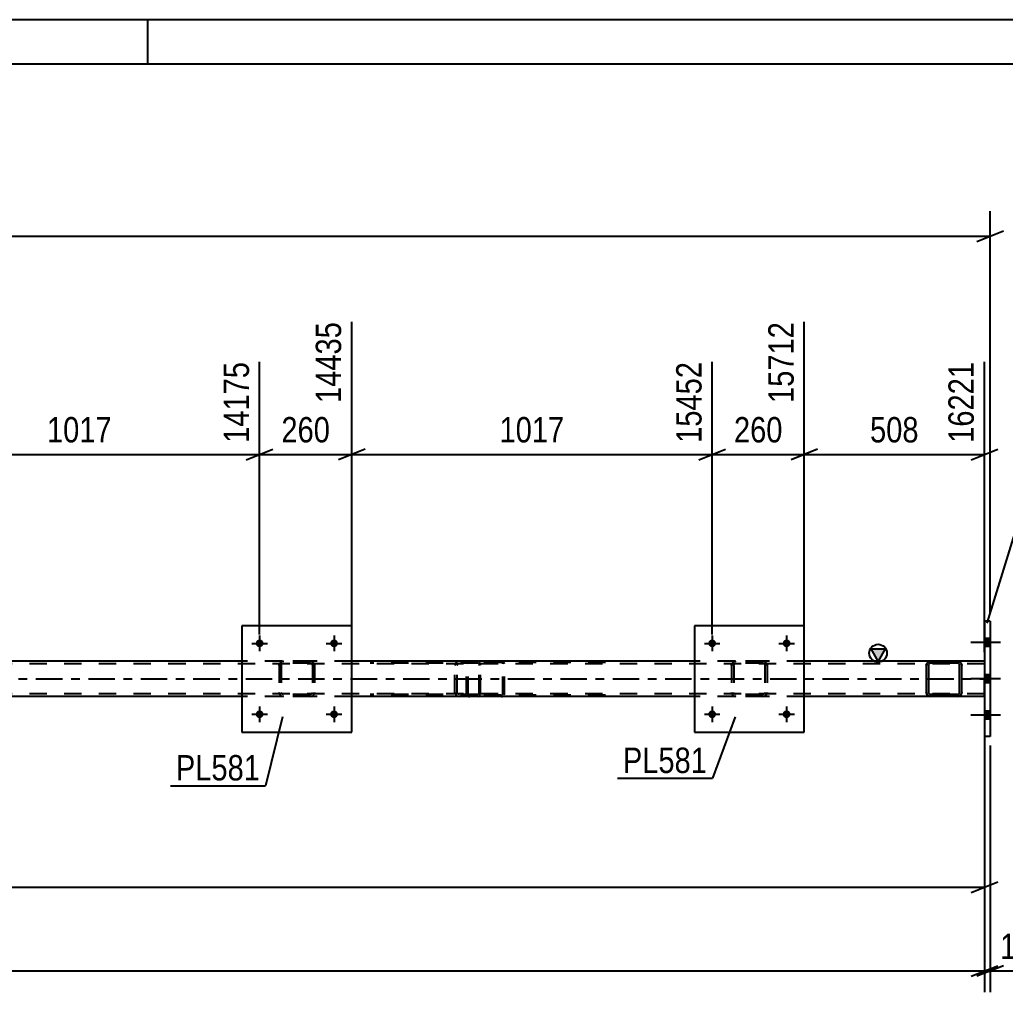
# Model space of a CAD drawing. Header units: millimetres. Extents: x -85 to 756, y -411 to 183.
# Drawn here: x 531.7 to 642.9, y 73 to 182.7 of the extents above; entities that cross this region are included whole.
import ezdxf

# ---------------------------------------------------------------- set-up
doc = ezdxf.new("R2010")
doc.units = ezdxf.units.MM
doc.linetypes.add('DXK_LINE_DOT2', pattern=[3.9198, 1.9599, -1.9599])
doc.linetypes.add('DXK_LINE_DOT3', pattern=[5.9187, 2.979, -0.9799, 0.9799, -0.9799])
doc.styles.add('Arial Narrow', font='ARIALN.TTF', dxfattribs={"height": 0.2})

# ---------------------------------------------------------------- blocks, each defined once
blk = doc.blocks.new('Unknown-814185790-1133')
at = {"color": 5, "linetype": 'Continuous'}
for p, q in [((756.15, 182.74), (-84.85, 182.74)), ((546.15, 177.74), (546.15, 182.74)), ((751.15, 177.74), (-79.85, 177.74))]:
    blk.add_line(p, q, dxfattribs=at)
blk = doc.blocks.new('Bolt-814185790-2689 - 2686')
at = {"linetype": 'Continuous'}
for points in [[(559.22, 104.38, -1), (558.34, 104.38, -1)], [(567.62, 104.38, -1), (566.74, 104.38, -1)]]:
    blk.add_hatch(color=1, dxfattribs=at).paths.add_polyline_path(points)
at = {"color": 1, "linetype": 'Continuous'}
for p, q in [((558.78, 105.26), (558.78, 103.5)), ((567.18, 105.26), (567.18, 103.5)), ((557.9, 104.38), (559.66, 104.38)), ((566.3, 104.38), (568.06, 104.38))]:
    blk.add_line(p, q, dxfattribs=at)
blk = doc.blocks.new('Bolt-814185790-2690 - 2686')
at = {"linetype": 'Continuous'}
for points in [[(559.22, 112.38, -1), (558.34, 112.38, -1)], [(567.62, 112.38, -1), (566.74, 112.38, -1)]]:
    blk.add_hatch(color=1, dxfattribs=at).paths.add_polyline_path(points)
at = {"color": 1, "linetype": 'Continuous'}
for p, q in [((557.9, 112.38), (559.66, 112.38)), ((558.78, 113.26), (558.78, 111.5)), ((566.3, 112.38), (568.06, 112.38)), ((567.18, 113.26), (567.18, 111.5))]:
    blk.add_line(p, q, dxfattribs=at)
blk = doc.blocks.new('Bolt-814185790-2756 - 2686')
at = {"linetype": 'Continuous'}
for points in [[(610.3, 112.38, -1), (609.42, 112.38, -1)], [(618.7, 112.38, -1), (617.82, 112.38, -1)]]:
    blk.add_hatch(color=1, dxfattribs=at).paths.add_polyline_path(points)
at = {"color": 1, "linetype": 'Continuous'}
for p, q in [((608.98, 112.38), (610.74, 112.38)), ((609.86, 113.26), (609.86, 111.5)), ((617.38, 112.38), (619.14, 112.38)), ((618.26, 113.26), (618.26, 111.5))]:
    blk.add_line(p, q, dxfattribs=at)
blk = doc.blocks.new('Bolt-814185790-2717 - 2686')
at = {"linetype": 'Continuous'}
for points in [[(610.3, 104.38, -1), (609.42, 104.38, -1)], [(618.7, 104.38, -1), (617.82, 104.38, -1)]]:
    blk.add_hatch(color=1, dxfattribs=at).paths.add_polyline_path(points)
at = {"color": 1, "linetype": 'Continuous'}
for p, q in [((609.86, 105.26), (609.86, 103.5)), ((618.26, 105.26), (618.26, 103.5)), ((608.98, 104.38), (610.74, 104.38)), ((617.38, 104.38), (619.14, 104.38))]:
    blk.add_line(p, q, dxfattribs=at)
blk = doc.blocks.new('Bolt-814185790-2802 - 2686')
at = {"linetype": 'Continuous'}
for points in [[(641.23, 112.03), (641.23, 112.91), (640.59, 112.91), (640.59, 112.03)], [(641.23, 112.03), (641.23, 112.91), (640.59, 112.91), (640.59, 112.03)], [(641.23, 112.03), (641.23, 112.91), (640.59, 112.91), (640.59, 112.03)], [(641.23, 107.93), (641.23, 108.81), (640.59, 108.81), (640.59, 107.93)], [(641.23, 107.93), (641.23, 108.81), (640.59, 108.81), (640.59, 107.93)], [(641.23, 103.83), (641.23, 104.71), (640.59, 104.71), (640.59, 103.83)], [(641.23, 103.83), (641.23, 104.71), (640.59, 104.71), (640.59, 103.83)], [(641.23, 103.83), (641.23, 104.71), (640.59, 104.71), (640.59, 103.83)]]:
    blk.add_hatch(color=1, dxfattribs=at).paths.add_polyline_path(points)
at = {"color": 1, "linetype": 'Continuous'}
for p, q in [((642.39, 112.47), (639.07, 112.47)), ((642.39, 112.47), (639.07, 112.47)), ((642.39, 112.47), (639.07, 112.47)), ((641.23, 112.91), (640.59, 112.91)), ((641.23, 112.91), (640.59, 112.91)), ((641.23, 112.91), (640.59, 112.91)), ((641.23, 112.03), (640.59, 112.03)), ((641.23, 112.03), (640.59, 112.03)), ((641.23, 112.03), (640.59, 112.03)), ((642.39, 108.37), (639.07, 108.37)), ((642.39, 108.37), (639.07, 108.37)), ((641.23, 108.81), (640.59, 108.81)), ((641.23, 108.81), (640.59, 108.81)), ((641.23, 107.93), (640.59, 107.93)), ((641.23, 107.93), (640.59, 107.93)), ((641.23, 104.71), (640.59, 104.71)), ((641.23, 104.71), (640.59, 104.71)), ((641.23, 104.71), (640.59, 104.71)), ((642.39, 104.27), (639.07, 104.27)), ((642.39, 104.27), (639.07, 104.27)), ((642.39, 104.27), (639.07, 104.27)), ((641.23, 103.83), (640.59, 103.83)), ((641.23, 103.83), (640.59, 103.83)), ((641.23, 103.83), (640.59, 103.83))]:
    blk.add_line(p, q, dxfattribs=at)
blk = doc.blocks.new('Part-814185790-2742 - 2686')
at = {"color": 7, "linetype": 'DXK_LINE_DOT2'}
for p, q in [((561.27, 110.34), (561.46, 110.37)), ((561.46, 110.37), (561.27, 110.34)), ((561.37, 110.12), (561.46, 110.13)), ((564.5, 110.37), (561.46, 110.37)), ((564.5, 110.13), (561.46, 110.13)), ((564.5, 110.37), (564.68, 110.34)), ((564.68, 110.34), (564.5, 110.37)), ((564.5, 110.13), (564.59, 110.12)), ((560.98, 109.89), (561.01, 110.08)), ((561.01, 110.08), (560.98, 109.89)), ((560.98, 109.89), (560.98, 106.85)), ((561.22, 109.89), (561.24, 109.99)), ((561.22, 109.89), (561.22, 106.85)), ((561.24, 109.99), (561.29, 110.06)), ((561.29, 110.06), (561.37, 110.12)), ((564.59, 110.12), (564.67, 110.06)), ((564.67, 110.06), (564.72, 109.99)), ((564.72, 109.99), (564.74, 109.89)), ((564.74, 109.89), (564.74, 106.85)), ((564.94, 110.08), (564.98, 109.89)), ((564.98, 109.89), (564.94, 110.08)), ((564.98, 109.89), (564.98, 106.85)), ((561.01, 106.67), (560.98, 106.85)), ((560.98, 106.85), (561.01, 106.67)), ((561.24, 106.76), (561.22, 106.85)), ((564.74, 106.85), (564.72, 106.76)), ((564.98, 106.85), (564.94, 106.67)), ((564.94, 106.67), (564.98, 106.85)), ((561.29, 106.69), (561.24, 106.76)), ((561.46, 106.37), (561.27, 106.41)), ((561.27, 106.41), (561.46, 106.37)), ((561.37, 106.63), (561.29, 106.69)), ((561.46, 106.61), (561.37, 106.63)), ((564.5, 106.61), (561.46, 106.61)), ((564.5, 106.37), (561.46, 106.37)), ((564.59, 106.63), (564.5, 106.61)), ((564.68, 106.41), (564.5, 106.37)), ((564.5, 106.37), (564.68, 106.41)), ((564.67, 106.69), (564.59, 106.63)), ((564.72, 106.76), (564.67, 106.69))]:
    blk.add_line(p, q, dxfattribs=at)
at = {"color": 7, "linetype": 'DXK_LINE_DOT3'}
blk.add_line((562.98, 108.37), (562.98, 108.37), dxfattribs=at)
at = {"color": 7, "linetype": 'DXK_LINE_DOT2'}
for centre, start, end in [((561.46, 109.89), 112.5, 157.5), ((561.46, 109.89), 112.5, 157.5), ((564.5, 109.89), 22.5, 67.5), ((564.5, 109.89), 22.5, 67.5), ((561.46, 106.85), 202.5, 247.5), ((561.46, 106.85), 202.5, 247.5), ((564.5, 106.85), 292.5, 337.5), ((564.5, 106.85), 292.5, 337.5)]:
    blk.add_arc(centre, 0.48, start, end, dxfattribs=at)
blk = doc.blocks.new('Part-814185790-2747 - 2686')
at = {"color": 2, "linetype": 'Continuous'}
for p, q in [((569.18, 114.37), (556.78, 114.37)), ((556.78, 114.37), (556.78, 102.37)), ((569.18, 102.37), (569.18, 114.37)), ((556.78, 102.37), (569.18, 102.37))]:
    blk.add_line(p, q, dxfattribs=at)
blk = doc.blocks.new('Part-814185790-2748 - 2686')
at = {"color": 7, "linetype": 'DXK_LINE_DOT2'}
for p, q in [((612.35, 110.34), (612.54, 110.37)), ((612.54, 110.37), (612.35, 110.34)), ((612.45, 110.12), (612.54, 110.13)), ((615.58, 110.37), (612.54, 110.37)), ((615.58, 110.13), (612.54, 110.13)), ((615.58, 110.37), (615.76, 110.34)), ((615.76, 110.34), (615.58, 110.37)), ((615.58, 110.13), (615.67, 110.12)), ((612.06, 109.89), (612.09, 110.08)), ((612.09, 110.08), (612.06, 109.89)), ((612.06, 109.89), (612.06, 106.85)), ((612.3, 109.89), (612.32, 109.99)), ((612.3, 109.89), (612.3, 106.85)), ((612.32, 109.99), (612.37, 110.06)), ((612.37, 110.06), (612.45, 110.12)), ((615.67, 110.12), (615.75, 110.06)), ((615.75, 110.06), (615.8, 109.99)), ((615.8, 109.99), (615.82, 109.89)), ((615.82, 109.89), (615.82, 106.85)), ((616.02, 110.08), (616.06, 109.89)), ((616.06, 109.89), (616.02, 110.08)), ((616.06, 109.89), (616.06, 106.85)), ((612.09, 106.67), (612.06, 106.85)), ((612.06, 106.85), (612.09, 106.67)), ((612.32, 106.76), (612.3, 106.85)), ((615.82, 106.85), (615.8, 106.76)), ((616.06, 106.85), (616.02, 106.67)), ((616.02, 106.67), (616.06, 106.85)), ((612.37, 106.69), (612.32, 106.76)), ((612.54, 106.37), (612.35, 106.41)), ((612.35, 106.41), (612.54, 106.37)), ((612.45, 106.63), (612.37, 106.69)), ((612.54, 106.61), (612.45, 106.63)), ((615.58, 106.61), (612.54, 106.61)), ((615.58, 106.37), (612.54, 106.37)), ((615.67, 106.63), (615.58, 106.61)), ((615.76, 106.41), (615.58, 106.37)), ((615.58, 106.37), (615.76, 106.41)), ((615.75, 106.69), (615.67, 106.63)), ((615.8, 106.76), (615.75, 106.69))]:
    blk.add_line(p, q, dxfattribs=at)
for centre, start, end in [((612.54, 109.89), 112.5, 157.5), ((612.54, 109.89), 112.5, 157.5), ((615.58, 109.89), 22.5, 67.5), ((615.58, 109.89), 22.5, 67.5), ((612.54, 106.85), 202.5, 247.5), ((612.54, 106.85), 202.5, 247.5), ((615.58, 106.85), 292.5, 337.5), ((615.58, 106.85), 292.5, 337.5)]:
    blk.add_arc(centre, 0.48, start, end, dxfattribs=at)
blk = doc.blocks.new('Part-814185790-2809 - 2686')
at = {"linetype": 'Continuous'}
blk.add_hatch(color=2, dxfattribs=at).paths.add_polyline_path([(628.59, 110.37), (627.79, 111.77), (629.39, 111.77)])
at = {"color": 2, "linetype": 'Continuous'}
for p, q in [((628.59, 110.37), (627.79, 111.77)), ((627.79, 111.77), (629.39, 111.77)), ((629.39, 111.77), (628.59, 110.37)), ((556.78, 110.37), (518.1, 110.37)), ((607.86, 110.37), (569.18, 110.37)), ((634.51, 110.37), (620.26, 110.37)), ((640.59, 110.37), (637.55, 110.37)), ((556.78, 106.37), (518.1, 106.37)), ((607.86, 106.37), (569.18, 106.37)), ((634.51, 106.37), (620.26, 106.37)), ((640.59, 106.37), (637.55, 106.37))]:
    blk.add_line(p, q, dxfattribs=at)
at = {"color": 7, "linetype": 'DXK_LINE_DOT2'}
for p, q in [((569.18, 110.37), (556.78, 110.37)), ((620.26, 110.37), (607.86, 110.37)), ((637.55, 110.37), (634.51, 110.37)), ((640.59, 106.37), (640.59, 110.37)), ((640.59, 110.05), (36.37, 110.05)), ((640.59, 106.69), (36.37, 106.69)), ((569.18, 106.37), (556.78, 106.37)), ((620.26, 106.37), (607.86, 106.37)), ((637.55, 106.37), (634.51, 106.37))]:
    blk.add_line(p, q, dxfattribs=at)
at = {"color": 7, "linetype": 'DXK_LINE_DOT3'}
blk.add_line((36.37, 108.37), (640.59, 108.37), dxfattribs=at)
at = {"color": 2, "linetype": 'Continuous'}
blk.add_circle((628.59, 111.27), 1, dxfattribs=at)
blk = doc.blocks.new('Part-814185790-2837 - 2686')
at = {"color": 2, "linetype": 'Continuous'}
for p, q in [((634.51, 110.37), (634.33, 110.34)), ((634.51, 110.13), (634.42, 110.12)), ((637.55, 110.37), (634.51, 110.37)), ((637.55, 110.13), (634.51, 110.13)), ((637.74, 110.34), (637.55, 110.37)), ((637.65, 110.12), (637.55, 110.13)), ((634.07, 110.08), (634.03, 109.89)), ((634.03, 109.89), (634.03, 106.85)), ((634.29, 109.99), (634.27, 109.89)), ((634.27, 109.89), (634.27, 106.85)), ((634.34, 110.06), (634.29, 109.99)), ((634.42, 110.12), (634.34, 110.06)), ((637.72, 110.06), (637.65, 110.12)), ((637.78, 109.99), (637.72, 110.06)), ((637.79, 109.89), (637.78, 109.99)), ((637.79, 106.85), (637.79, 109.89)), ((638.03, 109.89), (638, 110.08)), ((638.03, 106.85), (638.03, 109.89)), ((634.03, 106.85), (634.07, 106.67)), ((634.27, 106.85), (634.29, 106.76)), ((637.78, 106.76), (637.79, 106.85)), ((638, 106.67), (638.03, 106.85)), ((634.29, 106.76), (634.34, 106.69)), ((634.33, 106.41), (634.51, 106.37)), ((634.34, 106.69), (634.42, 106.63)), ((634.42, 106.63), (634.51, 106.61)), ((637.55, 106.61), (634.51, 106.61)), ((637.55, 106.37), (634.51, 106.37)), ((637.55, 106.61), (637.65, 106.63)), ((637.55, 106.37), (637.74, 106.41)), ((637.65, 106.63), (637.72, 106.69)), ((637.72, 106.69), (637.78, 106.76))]:
    blk.add_line(p, q, dxfattribs=at)
at = {"color": 7, "linetype": 'DXK_LINE_DOT2'}
for p, q in [((634.33, 110.34), (634.51, 110.37)), ((637.55, 110.37), (637.74, 110.34)), ((634.03, 109.89), (634.07, 110.08)), ((638, 110.08), (638.03, 109.89)), ((634.07, 106.67), (634.03, 106.85)), ((638.03, 106.85), (638, 106.67)), ((634.51, 106.37), (634.33, 106.41)), ((637.74, 106.41), (637.55, 106.37))]:
    blk.add_line(p, q, dxfattribs=at)
at = {"color": 7, "linetype": 'DXK_LINE_DOT3'}
blk.add_line((636.03, 108.37), (636.03, 108.37), dxfattribs=at)
at = {"color": 2, "linetype": 'Continuous'}
for centre, start, end in [((634.51, 109.89), 112.5, 157.5), ((637.55, 109.89), 22.5, 67.5), ((634.51, 106.85), 202.5, 247.5), ((637.55, 106.85), 292.5, 337.5)]:
    blk.add_arc(centre, 0.48, start, end, dxfattribs=at)
at = {"color": 7, "linetype": 'DXK_LINE_DOT2'}
for centre, start, end in [((634.51, 109.89), 112.5, 157.5), ((637.55, 109.89), 22.5, 67.5), ((634.51, 106.85), 202.5, 247.5), ((637.55, 106.85), 292.5, 337.5)]:
    blk.add_arc(centre, 0.48, start, end, dxfattribs=at)
blk = doc.blocks.new('Part-814185790-2842 - 2686')
at = {"color": 2, "linetype": 'Continuous'}
for p, q in [((620.26, 114.37), (607.86, 114.37)), ((607.86, 114.37), (607.86, 102.37)), ((620.26, 102.37), (620.26, 114.37)), ((607.86, 102.37), (620.26, 102.37))]:
    blk.add_line(p, q, dxfattribs=at)
blk = doc.blocks.new('Part-814185790-2889 - 2686')
at = {"color": 7, "linetype": 'DXK_LINE_DOT2'}
for p, q in [((583.43, 110.37), (571.27, 110.37)), ((583.43, 110.13), (571.27, 110.13)), ((581.34, 110.37), (581.14, 110.34)), ((581.24, 110.12), (581.34, 110.13)), ((582.15, 110.13), (582.15, 110.37)), ((583.53, 110.34), (583.43, 110.37)), ((583.43, 110.13), (583.48, 110.12)), ((583.62, 110.23), (583.53, 110.34)), ((583.68, 110.08), (583.62, 110.23)), ((580.85, 109.98), (580.83, 109.89)), ((580.83, 106.85), (580.83, 109.89)), ((580.87, 110.08), (580.85, 109.98)), ((581.08, 109.89), (581.1, 109.99)), ((581.08, 106.85), (581.08, 109.89)), ((581.1, 109.99), (581.16, 110.06)), ((581.16, 110.06), (581.24, 110.12)), ((583.48, 110.12), (583.52, 110.06)), ((583.52, 110.06), (583.55, 109.99)), ((583.55, 109.99), (583.56, 109.89)), ((583.56, 106.85), (583.56, 109.89)), ((583.7, 109.89), (583.68, 110.08)), ((583.7, 106.85), (583.7, 109.89)), ((580.83, 106.85), (580.85, 106.79)), ((581.1, 106.79), (581.08, 106.85)), ((583.55, 106.76), (583.56, 106.85)), ((583.68, 106.67), (583.7, 106.85)), ((583.43, 106.61), (571.27, 106.61)), ((583.43, 106.37), (571.27, 106.37)), ((580.85, 106.79), (580.87, 106.67)), ((581.1, 106.76), (581.1, 106.79)), ((581.16, 106.69), (581.1, 106.76)), ((581.14, 106.41), (581.34, 106.37)), ((581.24, 106.63), (581.16, 106.69)), ((581.34, 106.61), (581.24, 106.63)), ((582.15, 106.37), (582.15, 106.61)), ((583.48, 106.63), (583.43, 106.61)), ((583.43, 106.37), (583.53, 106.41)), ((583.52, 106.69), (583.48, 106.63)), ((583.52, 106.69), (583.54, 106.72)), ((583.53, 106.41), (583.62, 106.52)), ((583.54, 106.72), (583.55, 106.76)), ((583.62, 106.52), (583.63, 106.55)), ((583.63, 106.55), (583.68, 106.67))]:
    blk.add_line(p, q, dxfattribs=at)
for centre, start, end in [((581.32, 109.88), 111.1941, 156.1506), ((581.32, 106.87), 203.8494, 248.8059)]:
    blk.add_arc(centre, 0.492, start, end, dxfattribs=at)
blk = doc.blocks.new('Part-814185790-2891 - 2686')
at = {"color": 7, "linetype": 'DXK_LINE_DOT2'}
for p, q in [((582.18, 110.18), (582.15, 110.05)), ((582.33, 110.12), (582.37, 110.17)), ((582.49, 110.37), (582.36, 110.35)), ((582.37, 110.17), (582.43, 110.2)), ((582.43, 110.2), (582.49, 110.21)), ((597.82, 110.37), (582.49, 110.37)), ((597.82, 110.21), (582.49, 110.21)), ((586.2, 110.35), (586.07, 110.37)), ((586.07, 110.21), (586.13, 110.2)), ((586.13, 110.2), (586.16, 110.19)), ((586.16, 110.19), (586.19, 110.17)), ((586.19, 110.17), (586.22, 110.12)), ((586.41, 110.05), (586.38, 110.18)), ((582.15, 106.69), (582.15, 110.05)), ((582.32, 110.05), (582.33, 110.12)), ((582.32, 106.69), (582.32, 110.05)), ((586.22, 110.12), (586.24, 110.05)), ((586.24, 106.69), (586.24, 110.05)), ((586.41, 106.69), (586.41, 110.05)), ((582.15, 106.69), (582.18, 106.57)), ((582.33, 106.63), (582.32, 106.69)), ((582.37, 106.58), (582.33, 106.63)), ((582.36, 106.4), (582.49, 106.37)), ((582.43, 106.55), (582.37, 106.58)), ((582.49, 106.53), (582.43, 106.55)), ((597.82, 106.53), (582.49, 106.53)), ((597.82, 106.37), (582.49, 106.37)), ((586.07, 106.53), (586.13, 106.55)), ((586.07, 106.37), (586.2, 106.4)), ((586.13, 106.55), (586.16, 106.56)), ((586.16, 106.56), (586.19, 106.58)), ((586.22, 106.63), (586.19, 106.58)), ((586.24, 106.69), (586.22, 106.63)), ((586.38, 106.57), (586.41, 106.69))]:
    blk.add_line(p, q, dxfattribs=at)
for centre, start, end in [((582.48, 110.04), 110.7583, 155.68), ((586.08, 110.04), 24.32, 69.2417), ((582.48, 106.71), 204.32, 249.2417)]:
    blk.add_arc(centre, 0.331, start, end, dxfattribs=at)
blk = doc.blocks.new('Part-814185790-2909 - 2686')
at = {"color": 2, "linetype": 'Continuous'}
for p, q in [((641.23, 114.87), (640.59, 114.87)), ((640.59, 114.87), (640.59, 101.87)), ((641.23, 114.87), (641.23, 101.87)), ((641.23, 101.87), (640.59, 101.87))]:
    blk.add_line(p, q, dxfattribs=at)
blk = doc.blocks.new('StraightDimension-814185790-3052 - 2686')
at = {"color": 7, "linetype": 'Continuous'}
for p, q in [((640.59, 100.87), (640.59, 73.01)), ((639.09, 74.81), (642.09, 76.01)), ((11.14, 75.41), (640.59, 75.41))]:
    blk.add_line(p, q, dxfattribs=at)
blk = doc.blocks.new('StraightDimension-814185790-3062 - 2686')
at = {"color": 7, "linetype": 'Continuous'}
for p, q in [((640.59, 100.87), (640.59, 73.01)), ((641.23, 100.87), (641.23, 73.01)), ((639.09, 74.81), (642.09, 76.01)), ((642.73, 76.01), (639.73, 74.81)), ((640.59, 75.41), (641.23, 75.41)), ((641.23, 75.41), (647.14, 75.41)), ((641.23, 75.41), (647.14, 75.41))]:
    blk.add_line(p, q, dxfattribs=at)
at = {"color": 0}
blk.add_wipeout([(646.61, 76.16), (646.61, 80.36), (641.76, 80.36), (641.76, 76.16)], dxfattribs=at)
at = {"color": 3, "style": 'Arial Narrow'}
blk.add_text('16', height=2.863, dxfattribs=at).set_placement((642.36, 76.76))
blk = doc.blocks.new('StraightDimension-814185790-3168 - 2686')
at = {"color": 7, "linetype": 'Continuous'}
for p, q in [((641.23, 115.87), (641.23, 161.16)), ((10.5, 158.31), (641.23, 158.31)), ((639.73, 157.71), (642.73, 158.91))]:
    blk.add_line(p, q, dxfattribs=at)
blk = doc.blocks.new('StraightDimension-814185790-3191 - 2686')
at = {"color": 7, "linetype": 'Continuous'}
for p, q in [((640.59, 105.37), (640.59, 82.47)), ((75.36, 84.87), (640.59, 84.87)), ((639.09, 84.27), (642.09, 85.47))]:
    blk.add_line(p, q, dxfattribs=at)
blk = doc.blocks.new('StraightDimension-814185790-11102 - 2686')
at = {"color": 7, "linetype": 'Continuous'}
for p, q in [((620.26, 111.37), (620.26, 148.65)), ((640.59, 111.37), (640.59, 144.15)), ((621.76, 134.3), (618.76, 133.1)), ((620.26, 133.7), (640.59, 133.7)), ((639.09, 133.1), (642.09, 134.3))]:
    blk.add_line(p, q, dxfattribs=at)
at = {"color": 0}
blk.add_wipeout([(633.77, 134.45), (633.77, 138.65), (627.08, 138.65), (627.08, 134.45)], dxfattribs=at)
at = {"color": 3, "style": 'Arial Narrow'}
blk.add_text('508', height=2.863, dxfattribs=at).set_placement((627.68, 135.05))
at = {"color": 0, "linetype": 'Continuous'}
blk.add_wipeout([(639.99, 144.75), (635.79, 144.75), (635.79, 134.4), (639.99, 134.4)], dxfattribs=at)
at = {"color": 3, "linetype": 'Continuous', "style": 'Arial Narrow'}
blk.add_text('16221', height=2.863, rotation=90.0002, dxfattribs=at).set_placement((639.39, 135))
blk = doc.blocks.new('StraightDimension-814185790-11103 - 2686')
at = {"color": 7, "linetype": 'Continuous'}
for p, q in [((620.26, 111.37), (620.26, 148.65)), ((609.86, 113.38), (609.86, 144.15)), ((608.36, 133.1), (611.36, 134.3)), ((609.86, 133.7), (620.26, 133.7)), ((621.76, 134.3), (618.76, 133.1))]:
    blk.add_line(p, q, dxfattribs=at)
at = {"color": 0}
blk.add_wipeout([(618.4, 134.45), (618.4, 138.65), (611.72, 138.65), (611.72, 134.45)], dxfattribs=at)
at = {"color": 3, "style": 'Arial Narrow'}
blk.add_text('260', height=2.863, dxfattribs=at).set_placement((612.32, 135.05))
at = {"color": 0, "linetype": 'Continuous'}
blk.add_wipeout([(619.66, 149.25), (615.46, 149.25), (615.46, 138.9), (619.66, 138.9)], dxfattribs=at)
at = {"color": 3, "linetype": 'Continuous', "style": 'Arial Narrow'}
blk.add_text('15712', height=2.863, rotation=90.0002, dxfattribs=at).set_placement((619.06, 139.5))
blk = doc.blocks.new('StraightDimension-814185790-11104 - 2686')
at = {"color": 7, "linetype": 'Continuous'}
for p, q in [((569.18, 111.37), (569.18, 148.65)), ((609.86, 113.38), (609.86, 144.15)), ((570.68, 134.3), (567.68, 133.1)), ((569.18, 133.7), (609.86, 133.7)), ((608.36, 133.1), (611.36, 134.3))]:
    blk.add_line(p, q, dxfattribs=at)
at = {"color": 0}
blk.add_wipeout([(593.77, 134.45), (593.77, 138.65), (585.26, 138.65), (585.26, 134.45)], dxfattribs=at)
at = {"color": 3, "style": 'Arial Narrow'}
blk.add_text('1017', height=2.863, dxfattribs=at).set_placement((585.86, 135.05))
at = {"color": 0, "linetype": 'Continuous'}
blk.add_wipeout([(609.26, 144.75), (605.06, 144.75), (605.06, 134.4), (609.26, 134.4)], dxfattribs=at)
at = {"color": 3, "linetype": 'Continuous', "style": 'Arial Narrow'}
blk.add_text('15452', height=2.863, rotation=90.0002, dxfattribs=at).set_placement((608.66, 135))
blk = doc.blocks.new('StraightDimension-814185790-11105 - 2686')
at = {"color": 7, "linetype": 'Continuous'}
for p, q in [((569.18, 111.37), (569.18, 148.65)), ((558.78, 113.38), (558.78, 144.15)), ((557.28, 133.1), (560.28, 134.3)), ((558.78, 133.7), (569.18, 133.7)), ((570.68, 134.3), (567.68, 133.1))]:
    blk.add_line(p, q, dxfattribs=at)
at = {"color": 0}
blk.add_wipeout([(567.32, 134.45), (567.32, 138.65), (560.64, 138.65), (560.64, 134.45)], dxfattribs=at)
at = {"color": 3, "style": 'Arial Narrow'}
blk.add_text('260', height=2.863, dxfattribs=at).set_placement((561.24, 135.05))
at = {"color": 0, "linetype": 'Continuous'}
blk.add_wipeout([(568.58, 149.25), (564.38, 149.25), (564.38, 138.9), (568.58, 138.9)], dxfattribs=at)
at = {"color": 3, "linetype": 'Continuous', "style": 'Arial Narrow'}
blk.add_text('14435', height=2.863, rotation=90.0002, dxfattribs=at).set_placement((567.98, 139.5))
blk = doc.blocks.new('StraightDimension-814185790-11106 - 2686')
at = {"color": 7, "linetype": 'Continuous'}
for p, q in [((518.1, 111.37), (518.1, 148.65)), ((558.78, 113.38), (558.78, 144.15)), ((519.6, 134.3), (516.6, 133.1)), ((518.1, 133.7), (558.78, 133.7)), ((557.28, 133.1), (560.28, 134.3))]:
    blk.add_line(p, q, dxfattribs=at)
at = {"color": 0}
blk.add_wipeout([(542.69, 134.45), (542.69, 138.65), (534.18, 138.65), (534.18, 134.45)], dxfattribs=at)
at = {"color": 3, "style": 'Arial Narrow'}
blk.add_text('1017', height=2.863, dxfattribs=at).set_placement((534.78, 135.05))
at = {"color": 0, "linetype": 'Continuous'}
blk.add_wipeout([(558.18, 144.75), (553.98, 144.75), (553.98, 134.4), (558.18, 134.4)], dxfattribs=at)
at = {"color": 3, "linetype": 'Continuous', "style": 'Arial Narrow'}
blk.add_text('14175', height=2.863, rotation=90.0002, dxfattribs=at).set_placement((557.58, 135))
blk = doc.blocks.new('Mark-814185790-2838 - 2686')
at = {"color": 30, "linetype": 'Continuous'}
for p in [(612.45, 104.09), (599.18, 97.15)]:
    blk.add_line(p, (609.88, 97.15), dxfattribs=at)
at = {"color": 0}
blk.add_wipeout([(609.28, 97.75), (609.28, 100.75), (599.78, 100.75), (599.78, 97.75)], dxfattribs=at)
blk.add_wipeout([(609.28, 97.75), (609.28, 100.75), (599.78, 100.75), (599.78, 97.75)], dxfattribs=at)
at = {"color": 3, "style": 'Arial Narrow'}
blk.add_text('PL581', height=2.863, dxfattribs=at).set_placement((599.78, 97.75))
blk = doc.blocks.new('Mark-814185790-2743 - 2686')
at = {"color": 30, "linetype": 'Continuous'}
for p in [(561.37, 104.09), (548.73, 96.31)]:
    blk.add_line(p, (559.44, 96.31), dxfattribs=at)
at = {"color": 0}
blk.add_wipeout([(558.84, 96.91), (558.84, 99.91), (549.33, 99.91), (549.33, 96.91)], dxfattribs=at)
blk.add_wipeout([(558.84, 96.91), (558.84, 99.91), (549.33, 99.91), (549.33, 96.91)], dxfattribs=at)
at = {"color": 3, "style": 'Arial Narrow'}
blk.add_text('PL581', height=2.863, dxfattribs=at).set_placement((549.33, 96.91))
blk = doc.blocks.new('Mark-814185790-2905 - 2686')
at = {"color": 30, "linetype": 'Continuous'}
for p, q in [((640.88, 114.65), (644.35, 125.86)), ((644.35, 125.86), (653.59, 125.86))]:
    blk.add_line(p, q, dxfattribs=at)
at = {"color": 0}
blk.add_wipeout([(652.99, 126.46), (652.99, 129.46), (644.95, 129.46), (644.95, 126.46)], dxfattribs=at)
blk.add_wipeout([(652.99, 126.46), (652.99, 129.46), (644.95, 129.46), (644.95, 126.46)], dxfattribs=at)
at = {"color": 3, "style": 'Arial Narrow'}
blk.add_text('SP19', height=2.863, dxfattribs=at).set_placement((644.95, 126.46))

msp = doc.modelspace()

# ---------------------------------------------------------------- block references
for name in ['Unknown-814185790-1133', 'Part-814185790-2909 - 2686', 'Part-814185790-2747 - 2686', 'Part-814185790-2842 - 2686', 'Bolt-814185790-2690 - 2686', 'Bolt-814185790-2756 - 2686', 'Bolt-814185790-2802 - 2686', 'Part-814185790-2809 - 2686', 'Part-814185790-2742 - 2686', 'Part-814185790-2889 - 2686', 'Part-814185790-2891 - 2686', 'Part-814185790-2748 - 2686', 'Part-814185790-2837 - 2686', 'Bolt-814185790-2689 - 2686', 'Bolt-814185790-2717 - 2686']:
    msp.add_blockref(name, (0, 0))

# ---------------------------------------------------------------- next in the draw order: block references
for name in ['StraightDimension-814185790-3168 - 2686', 'StraightDimension-814185790-3052 - 2686']:
    msp.add_blockref(name, (0, 0))

# ---------------------------------------------------------------- next in the draw order: block references
for name in ['StraightDimension-814185790-11102 - 2686', 'StraightDimension-814185790-3062 - 2686']:
    msp.add_blockref(name, (0, 0))

# ---------------------------------------------------------------- next in the draw order: block references
for name in ['StraightDimension-814185790-11103 - 2686', 'Mark-814185790-2905 - 2686', 'StraightDimension-814185790-3191 - 2686']:
    msp.add_blockref(name, (0, 0))

# ---------------------------------------------------------------- next in the draw order: block references
for name in ['StraightDimension-814185790-11104 - 2686', 'Mark-814185790-2743 - 2686', 'Mark-814185790-2838 - 2686']:
    msp.add_blockref(name, (0, 0))

# ---------------------------------------------------------------- next in the draw order: block references
msp.add_blockref('StraightDimension-814185790-11105 - 2686', (0, 0))

# ---------------------------------------------------------------- next in the draw order: block references
msp.add_blockref('StraightDimension-814185790-11106 - 2686', (0, 0))

doc.saveas('drawing.dxf')
